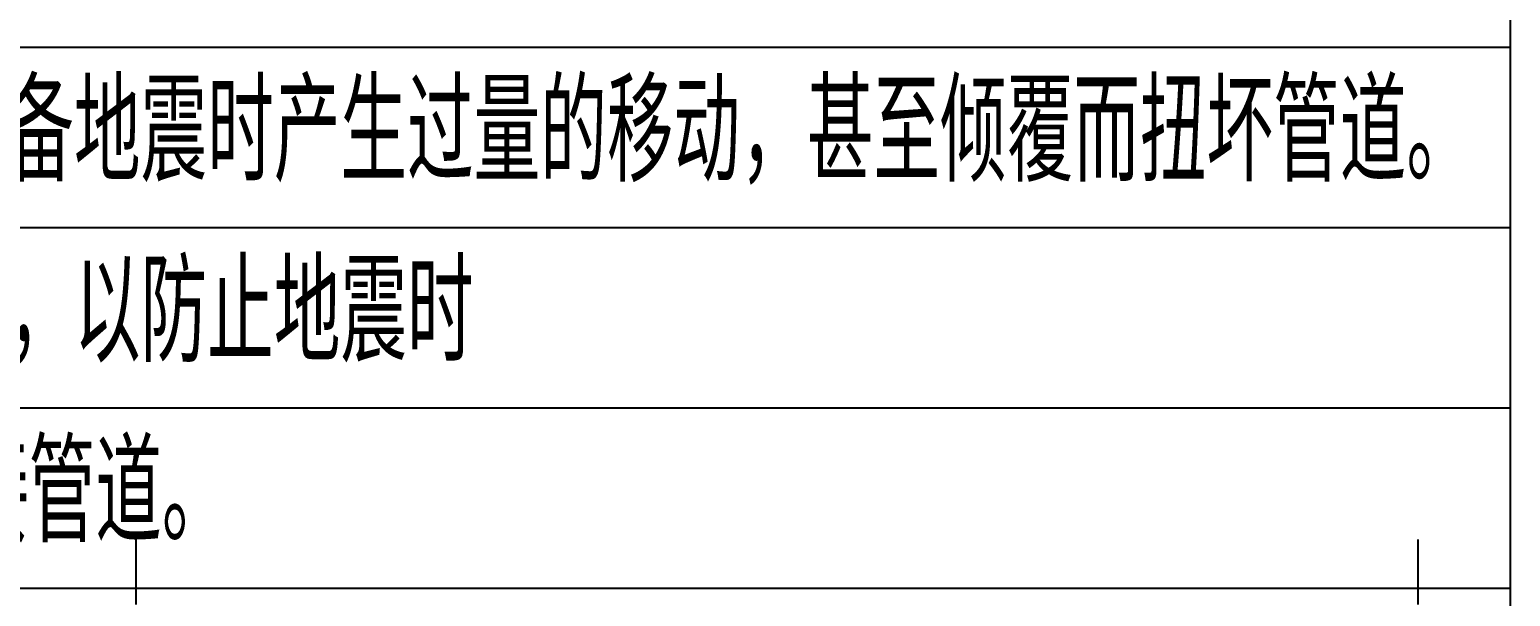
# Model space of a CAD drawing. Extents: x 14204718 to 16986381, y -1556765 to -15898.
# Drawn here: x 14914692 to 14922083, y -222022 to -219193 of the extents above; entities that cross this region are included whole.
import ezdxf

# ---------------------------------------------------------------- set-up
doc = ezdxf.new("R2010")
doc.units = 0
doc.header["$LTSCALE"] = 1000
doc.header["$MEASUREMENT"] = 0
doc.layers.add('JZ_0', color=7, linetype='Continuous')
doc.layers.add('JZ_TEXT', color=42, linetype='Continuous')
doc.styles.add('DXF', font='ros.shx', dxfattribs={"width": 0.7, "bigfont": 'hzs.shx'})

# ---------------------------------------------------------------- blocks, each defined once
blk = doc.blocks.new('抗震大样2')
at = {"color": 4}
for points in [[(271.9, 2013.8), (271.9, 2477)], [(9411, 2013.8), (9411, 2477)]]:
    blk.add_lwpolyline(points, dxfattribs=at)

msp = doc.modelspace()

# ---------------------------------------------------------------- linework, layer by layer
at = {"layer": 'JZ_0', "color": 8}
for p, q in [((14922082.6, -255968.8), (14922082.6, -207580.8)), ((14904849.7, -219280.8), (14922082.6, -219280.8)), ((14904849.7, -220180.8), (14922082.6, -220180.8)), ((14904849.7, -221080.8), (14922082.6, -221080.8)), ((14904849.7, -221980.8), (14922082.6, -221980.8))]:
    msp.add_line(p, q, dxfattribs=at)

# ---------------------------------------------------------------- block references
at = {"xscale": 0.7, "yscale": 0.7, "zscale": 0.7}
msp.add_blockref('抗震大样2', (14915034.6, -223472.3), dxfattribs=at)

# ---------------------------------------------------------------- texts
at = {"layer": 'JZ_TEXT', "style": 'DXF', "width": 0.7}
for s, p in [('1) 已设防震基础的机器设备如水泵等需设置限位器以防止机器设备地震时产生过量的移动，甚至倾覆而扭坏管道。', (14905057.4, -219951.7)), ('2) 未设防震基础的机器设备，如水箱等必须与主体结构连接牢固，以防止地震时', (14905057.4, -220851.7)), ('机器设备在地面上滑动或倾覆，破坏其使用功能或扭坏其连接管道。', (14905710, -221751.7))]:
    msp.add_text(s, height=500, dxfattribs=at).set_placement(p)

doc.saveas('drawing.dxf')
